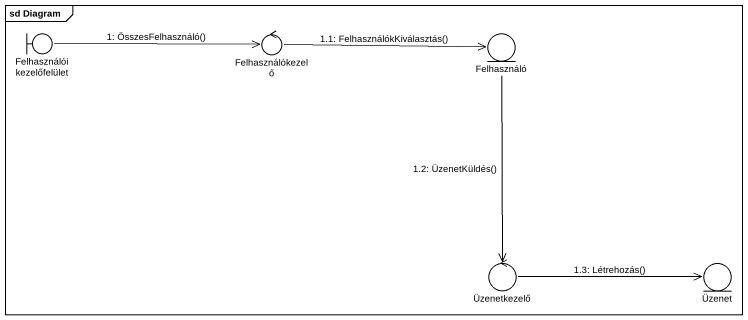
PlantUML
@startuml
mainframe sd Diagram
boundary "Felhasználói kezelőfelület" as Felhasználói_kezelőfelület
control Felhasználókezelő
entity Felhasználó
control Üzenetkezelő
entity Üzenet
Felhasználói_kezelőfelület -right-> Felhasználókezelő : 1: ÖsszesFelhasználó()
Felhasználókezelő -right-> Felhasználó : 1.1: FelhasználókKiválasztás()
Felhasználó --> Üzenetkezelő : 1.2: ÜzenetKüldés()
Üzenetkezelő -right-> Üzenet : 1.3: Létrehozás()
@enduml
